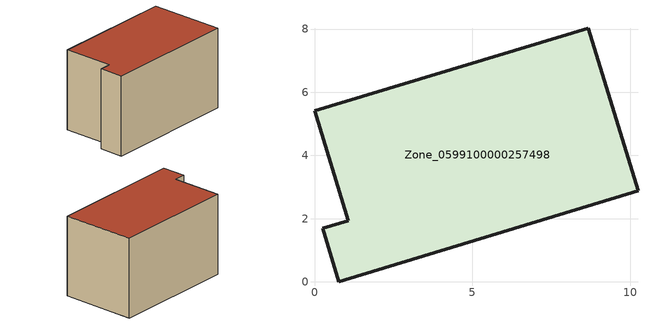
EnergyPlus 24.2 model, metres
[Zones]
Zone_0599100000257498
 floor ground (C_G): 0.26,1.69 1.07,1.93 0,5.41 8.66,8.03 10.24,2.88 0.77,0 z0
 wall outside (C_F): 1.07,1.93 0.26,1.69 0.77,0 10.24,2.88 8.66,8.03 0,5.41 1.07,1.93 z0:5.85
 roof outside (C_R): 8.66,8.03 0,5.41 1.07,1.93 0.26,1.69 0.77,0 10.24,2.88 z5.85
[BUILDING]
Pand.0599100000257498: North Axis=0; Terrain=City; Loads Convergence Tolerance Value=0.04; Temperature Convergence Tolerance Value=0.4; Solar Distribution=FullExterior; Maximum Number of Warmup Days=25; Minimum Number of Warmup Days=1
[Site:Location]
Rotterdam.The.Hague.AP_ZH_NLD Design_Conditions: Latitude=51.96; Longitude=4.45; Time Zone=1; Elevation=-4.5
[SITE:GROUNDTEMPERATURE:BUILDINGSURFACE]
18, 18, 18, 18, 18, 18, 18, 18, 18, 18, 18, 18
[MATERIAL] Thermal Absorptance=0.9; Solar Absorptance=0.7; Visible Absorptance=0.7
Name | Roughness | Thickness | Conductivity | Density | Specific Heat
G.TI.1975-1991 | MediumSmooth | 0.15 | 0.288461 | 540 | 1210
F.TI.1975-1991 | Rough | 0.3 | 0.230769 | 1920 | 840
R.TI.1975-1991 | MediumRough | 0.2 | 0.153846 | 1500 | 1000
[CONSTRUCTION]
C_G: G.TI.1975-1991
C_F: F.TI.1975-1991
C_R: R.TI.1975-1991
[ZONE]
Zone_0599100000257498: Type=1; Multiplier=1; Ceiling Height=Autocalculate; Volume=Autocalculate; Floor Area=autocalculate; Part of Total Floor Area=Yes
[ZONEINFILTRATION:DESIGNFLOWRATE]
Infil_Zone_0599100000257498: Zone or ZoneList or Space or SpaceList=Zone_0599100000257498; Schedule=AlwaysOn; Design Flow Rate Calculation Method=Flow/Area; Flow Rate per Floor Area=0.003; Constant Term Coefficient=1; Temperature Term Coefficient=0; Velocity Term Coefficient=0; Velocity Squared Term Coefficient=0
[HVACTEMPLATE:ZONE:IDEALLOADSAIRSYSTEM]
Zone_0599100000257498: Maximum Heating Supply Air Temperature=50; Minimum Cooling Supply Air Temperature=13; Maximum Heating Supply Air Humidity Ratio=0.0156; Minimum Cooling Supply Air Humidity Ratio=0.0077; Heating Limit=NoLimit; Cooling Limit=NoLimit; Dehumidification Control Type=ConstantSensibleHeatRatio; Cooling Sensible Heat Ratio=0.7; Dehumidification Setpoint=60; Humidification Control Type=None; Humidification Setpoint=30; Outdoor Air Method=None; Outdoor Air Flow Rate per Person=0.00944; Outdoor Air Flow Rate per Zone Floor Area=0; Outdoor Air Flow Rate per Zone=0; Demand Controlled Ventilation Type=None; Outdoor Air Economizer Type=NoEconomizer; Heat Recovery Type=None; Sensible Heat Recovery Effectiveness=0.7; Latent Heat Recovery Effectiveness=0.65
[ZONECONTROL:THERMOSTAT]
ThermostatControl_Zone_0599100000257498: Zone or ZoneList=Zone_0599100000257498; Control Type Schedule=DualSetpointControlType; Control 1=Thermostat_Zone_0599100000257498; Temperature Difference Between Cutout And Setpoint=0
[THERMOSTATSETPOINT:DUALSETPOINT]
Thermostat_Zone_0599100000257498: Heating Setpoint Temperature Schedule=HeatingSetpoint_Zone_0599100000257498; Cooling Setpoint Temperature Schedule=CoolingSetpoint_Zone_0599100000257498
[SCHEDULE:COMPACT]
HeatingSetpoint_Zone_0599100000257498: Through: 12/31, For: AllDays, Until: 24:00, 21
CoolingSetpoint_Zone_0599100000257498: Through: 12/31, For: AllDays, Until: 24:00, 24
DualSetpointControlType: Through: 12/31, For: AllDays, Until: 24:00, 4
AlwaysOn: Through: 12/31, For: AllDays, Until: 24:00, 1
